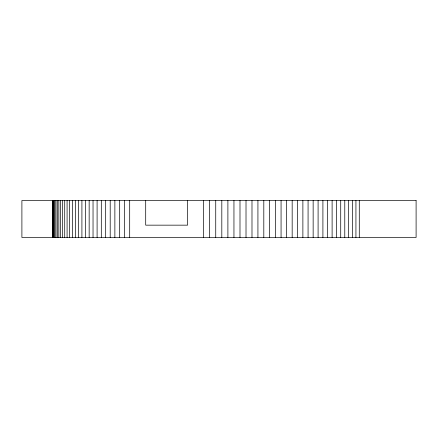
<?xml version="1.0" encoding="UTF-8"?>
<svg xmlns="http://www.w3.org/2000/svg" width="438" height="438" viewBox="0 0 438 438"><rect width="100%" height="100%" fill="white"/><g stroke="black" fill="none" stroke-linecap="round" stroke-linejoin="round"><path stroke-width="0.66" d="M359.286 200.522L359.286 237.478M355.93 200.522L355.93 237.478M352.387 200.522L352.387 237.478M348.67 200.522L348.67 237.478M344.777 200.522L344.777 237.478M340.72 200.522L340.72 237.478M336.493 200.522L336.493 237.478M332.113 200.522L332.113 237.478M327.586 200.522L327.586 237.478M322.91 200.522L322.91 237.478M318.092 200.522L318.092 237.478M313.148 200.522L313.148 237.478M308.073 200.522L308.073 237.478M302.882 200.522L302.882 237.478M297.577 200.522L297.577 237.478M292.168 200.522L292.168 237.478M286.666 200.522L286.666 237.478M281.065 200.522L281.065 237.478M275.387 200.522L275.387 237.478M269.633 200.522L269.633 237.478M263.807 200.522L263.807 237.478M257.927 200.522L257.927 237.478M251.992 200.522L251.992 237.478M246.014 200.522L246.014 237.478M239.997 200.522L239.997 237.478M233.952 200.522L233.952 237.478M227.891 200.522L227.891 237.478M221.814 200.522L221.814 237.478M215.737 200.522L215.737 237.478M209.665 200.522L209.665 237.478M203.604 200.522L203.604 237.478M187.584 200.522L187.584 225.159L145.701 225.159L145.701 200.522M129.692 200.522L129.692 237.478M124.622 200.522L124.622 237.478M119.683 200.522L119.683 237.478M114.871 200.522L114.871 237.478M110.201 200.522L110.201 237.478M105.678 200.522L105.678 237.478M101.309 200.522L101.309 237.478M97.094 200.522L97.094 237.478M93.037 200.522L93.037 237.478M89.155 200.522L89.155 237.478M85.443 200.522L85.443 237.478M81.911 200.522L81.911 237.478M78.561 200.522L78.561 237.478M75.402 200.522L75.402 237.478M72.434 200.522L72.434 237.478M69.658 200.522L69.658 237.478M67.085 200.522L67.085 237.478M64.715 200.522L64.715 237.478M62.546 200.522L62.546 237.478M60.592 200.522L60.592 237.478M58.845 200.522L58.845 237.478M57.318 200.522L57.318 237.478M56.004 200.522L56.004 237.478M54.903 200.522L54.903 237.478M54.027 200.522L54.027 237.478M53.37 200.522L53.37 237.478M52.932 200.522L52.932 237.478M52.73 200.522L52.719 237.478M416.1 200.522L21.9 200.522L21.9 237.478L416.1 237.478L416.1 200.522"/></g></svg>
